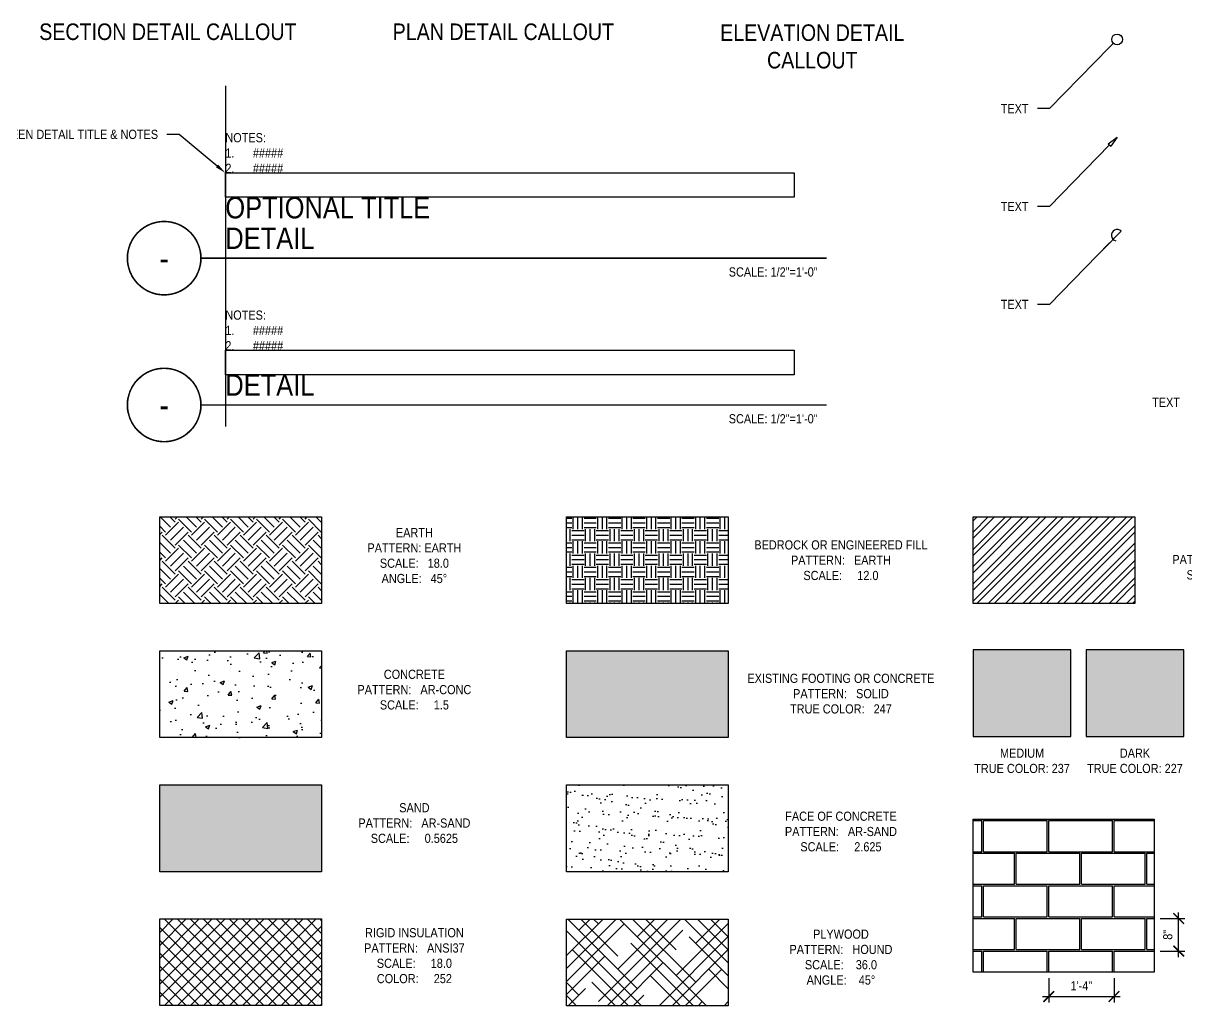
# Model space of a CAD drawing. Header units: inches. Extents: x -2661 to 42767, y -1222 to 9099.
# Drawn here: x 4985.2 to 5270.2, y 1287.7 to 1528.6 of the extents above; entities that cross this region are included whole.
import ezdxf
from ezdxf import colors
from ezdxf.entities.mleader import LeaderData, LeaderLine
from ezdxf.enums import TextEntityAlignment as Align
from ezdxf.math import Vec2, Vec3

# ---------------------------------------------------------------- set-up
doc = ezdxf.new("R2010")
doc.units = ezdxf.units.IN
doc.header["$LTSCALE"] = 12
doc.header["$MEASUREMENT"] = 0
doc.header["$PDMODE"] = 3
doc.linetypes.add('HIDDEN2', pattern=[0.1875, 0.125, -0.0625])
doc.layers.get('0').update_dxf_attribs({"linetype": 'CONTINUOUS'})
doc.layers.get('DefPoints').update_dxf_attribs({"color": 251, "linetype": 'CONTINUOUS'})
doc.layers.add('DESIGNER COMMENTS', color=221, linetype='CONTINUOUS', plot=False)
for name, color, linetype in [('S-ANNO-DIMS', 2, 'CONTINUOUS'), ('S-ANNO-NOTE', 4, 'CONTINUOUS'), ('S-ANNO-NOTE-EXIST', 251, 'CONTINUOUS')]:
    doc.layers.add(name, color=color, linetype=linetype)
doc.layers.add('S-ANNO-NONPLOT', color=253, linetype='CONTINUOUS', plot=False, transparency=0.5)
for name, color, linetype, true_color, transparency in [('S-HATCH-SOIL', 7, 'CONTINUOUS', 0x8f8f8f, 0.8), ('S-POCHE-227', 7, 'CONTINUOUS', 0xe3e3e3, 0.8), ('S-POCHE-237', 7, 'CONTINUOUS', 0xededed, 0.8), ('S-POCHE-247', 7, 'CONTINUOUS', 0xf7f7f7, 0.8)]:
    doc.layers.add(name, color=color, linetype=linetype, true_color=true_color, transparency=transparency)
doc.layers.add('S-HATCH1', color=1, linetype='CONTINUOUS', transparency=0.5)
doc.layers.add('S-HATCH2', color=2, linetype='CONTINUOUS', transparency=0.5)
doc.styles.add('Arial', font='arial.ttf', dxfattribs={"width": 0.85})
doc.dimstyles.new('DIM-24_Se', dxfattribs={"dimscale": 24, "dimtxt": 0.09375, "dimasz": 0.109375, "dimexe": 0.0625, "dimexo": 0.0625, "dimgap": 0.0625, "dimtad": 1, "dimdec": 4, "dimzin": 11, "dimdsep": 46, "dimlunit": 4, "dimtxsty": 'Arial', "dimblk": 'ARCHTICK', "dimcen": 0.125, "dimdle": 0.0625, "dimclrd": 256, "dimclre": 256, "dimclrt": 4, "dimadec": 0, "dimazin": 0, "dimtfac": 0.75, "dimtdec": 4, "dimtmove": 0, "dimatfit": 3, "dimfxl": 1, "dimfrac": 1, "dimtolj": 1, "dimtzin": 0, "dimarcsym": 0})

# ---------------------------------------------------------------- blocks, each defined once
blk = doc.blocks.new('_ARCHTICK')
at = {"color": 0, "linetype": 'ByBlock', "const_width": 0.15}
blk.add_lwpolyline([(-0.5, -0.5), (0.5, 0.5)], dxfattribs=at)
blk = doc.blocks.new('*D552')
at = {"layer": 'DefPoints', "color": 0, "transparency": 16777216}
for p in [(5236.57, 1295.96), (5252.57, 1295.96), (5252.57, 1289.96)]:
    blk.add_point(p, dxfattribs=at)
at = {"layer": 'S-ANNO-DIMS', "lineweight": -2, "transparency": 16777216}
for p, q in [((5236.57, 1294.46), (5236.57, 1288.46)), ((5252.57, 1294.46), (5252.57, 1288.46)), ((5235.07, 1289.96), (5254.07, 1289.96))]:
    blk.add_line(p, q, dxfattribs=at)
at = {"layer": 'S-ANNO-DIMS', "lineweight": -2, "transparency": 16777216, "xscale": 2.625, "yscale": 2.625, "zscale": 2.625, "rotation": 180}
blk.add_blockref('_ARCHTICK', (5236.57, 1289.96), dxfattribs=at)
at = {"layer": 'S-ANNO-DIMS', "lineweight": -2, "transparency": 16777216, "xscale": 2.625, "yscale": 2.625, "zscale": 2.625}
blk.add_blockref('_ARCHTICK', (5252.57, 1289.96), dxfattribs=at)
at = {"layer": 'S-ANNO-DIMS', "color": 4, "transparency": 16777216, "insert": (5244.57, 1292.59), "char_height": 2.25, "attachment_point": 5, "style": 'Arial'}
blk.add_mtext('\\A1;1\'-4"', dxfattribs=at)
blk = doc.blocks.new('*D553')
at = {"layer": 'DefPoints', "color": 0, "transparency": 16777216}
for p in [(5262.41, 1309.09), (5268.41, 1309.09), (5262.41, 1301.09)]:
    blk.add_point(p, dxfattribs=at)
at = {"layer": 'S-ANNO-DIMS', "lineweight": -2, "transparency": 16777216}
for p, q in [((5263.91, 1309.09), (5269.91, 1309.09)), ((5268.41, 1299.59), (5268.41, 1310.59)), ((5263.91, 1301.09), (5269.91, 1301.09))]:
    blk.add_line(p, q, dxfattribs=at)
at = {"layer": 'S-ANNO-DIMS', "lineweight": -2, "transparency": 16777216, "xscale": 2.625, "yscale": 2.625, "zscale": 2.625}
for p, rotation in [((5268.41, 1309.09), 90), ((5268.41, 1301.09), 270)]:
    blk.add_blockref('_ARCHTICK', p, dxfattribs=dict(at, rotation=rotation))
at = {"layer": 'S-ANNO-DIMS', "color": 4, "transparency": 16777216, "insert": (5265.76, 1305.09), "char_height": 2.25, "attachment_point": 5, "rotation": 90, "style": 'Arial'}
blk.add_mtext('\\A1;8"', dxfattribs=at)
blk = doc.blocks.new('_DotBlank')
at = {"color": 0, "lineweight": -2}
blk.add_line((-0.5, 0), (-1, 0), dxfattribs=at)
blk.add_circle((0, 0), 0.5, dxfattribs=at)
blk = doc.blocks.new('ARROW-LOOP')
at = {"color": 0}
blk.add_lwpolyline([(-1.81, 0), (0.54, 0, 1.317177), (-0.46, -0.28)], format="xyb", dxfattribs=at)
blk = doc.blocks.new('_ClosedBlank')
at = {"color": 0, "linetype": 'ByBlock', "lineweight": -2}
for p, q in [((-1, 0.17), (0, 0)), ((-1, 0.17), (-1, -0.17)), ((0, 0), (-1, -0.17))]:
    blk.add_line(p, q, dxfattribs=at)
blk = doc.blocks.new('*U693')
at = {"const_width": 0.375}
for points in [[(-9, 0, -1), (9, 0, 3.732051)], [(-9, 0, 1), (9, 0, -3.732051)]]:
    blk.add_lwpolyline(points, format="xyb", dxfattribs=at)
blk.add_lwpolyline([(9, 0), (162.42, 0)], dxfattribs=at)
blk.add_circle((0, 0), 9)
at = {"style": 'Arial', "width": 0.85}
for tag, p in [('DWG_TITLE_1', (15, 12.38)), ('DWG_TITLE_2', (15, 4.88))]:
    blk.add_attdef(tag, text='', height=5.25, dxfattribs=at).set_placement(p, align=Align.MIDDLE_LEFT)
blk.add_attdef('#', text='', height=6, dxfattribs=at).set_placement((0, 0), align=Align.MIDDLE_CENTER)
blk.add_attdef('SCALE', text='', height=2.25, dxfattribs=at).set_placement((160.17, -2.25), align=Align.TOP_RIGHT)

msp = doc.modelspace()

# ---------------------------------------------------------------- hatches: boundary and pattern name
at = {"layer": 'S-HATCH-SOIL'}
h = msp.add_hatch(dxfattribs=at)
h.set_pattern_fill('EARTH', color=256, scale=18, angle=45, style=0)
h.set_pattern_definition([(45, (-2175.1684, -1724.0487), (4e-16, 6.363961), [4.5, -4.5]), (45, (-2176.3617, -1722.8555), (4e-16, 6.363961), [4.5, -4.5]), (45, (-2177.555, -1721.6622), (4e-16, 6.363961), [4.5, -4.5]), (135, (-2177.555, -1720.8667), (-6.363961, 1e-15), [4.5, -4.5]), (135, (-2176.3617, -1719.6735), (-6.363961, 1e-15), [4.5, -4.5]), (135, (-2175.1684, -1718.4803), (-6.363961, 1e-15), [4.5, -4.5])])
h.paths.add_polyline_path([(5018.67082, 1407.55537), (5058.34863, 1407.55537), (5058.34863, 1386.29209), (5018.67082, 1386.29209)])
h = msp.add_hatch(dxfattribs=at)
h.set_pattern_fill('EARTH', color=256, scale=12, style=0)
h.set_pattern_definition([(0, (-2128.3356, -1724.0487), (3, 3), [3, -3]), (0, (-2128.3356, -1722.9237), (3, 3), [3, -3]), (0, (-2128.3356, -1721.7987), (3, 3), [3, -3]), (90, (-2127.9606, -1721.4237), (-3, 3), [3, -3]), (90, (-2126.8356, -1721.4237), (-3, 3), [3, -3]), (90, (-2125.7106, -1721.4237), (-3, 3), [3, -3])])
h.paths.add_polyline_path([(5118.34863, 1407.55537), (5158.02643, 1407.55537), (5158.02643, 1386.29209), (5118.34863, 1386.29209)])
at = {"layer": 'S-HATCH1'}
h = msp.add_hatch(dxfattribs=at)
h.set_pattern_fill('STEEL', color=256, scale=24, style=0)
h.set_pattern_definition([(45, (-1922.968, -1691.1804), (-2.1213203, 2.1213203), []), (45, (-1922.968, -1689.6804), (-2.1213203, 2.1213203), [])])
h.paths.add_polyline_path([(5218.02643, 1407.55537), (5257.70424, 1407.55537), (5257.70424, 1386.29209), (5218.02643, 1386.29209)])
at = {"layer": 'S-HATCH1', "linetype": 'HIDDEN2', "ltscale": 0.75}
h = msp.add_hatch(dxfattribs=at)
h.set_pattern_fill('AR-B816C', color=256, style=0)
h.set_pattern_definition([(0, (5220.567, 1317.086), (8, 8), [15.625, -0.375]), (0, (5212.567, 1317.461), (8, 8), [15.625, -0.375]), (90, (5220.567, 1317.086), (-8, 8), [-8.375, 7.625]), (90, (5220.192, 1317.086), (-8, 8), [-8.375, 7.625])])
h.paths.add_polyline_path([(5218.02643, 1333.40347), (5262.41248, 1333.40347), (5262.41248, 1295.96375), (5218.02643, 1295.96375)])
at = {"layer": 'S-HATCH1'}
h = msp.add_hatch(dxfattribs=at)
h.set_pattern_fill('ANSI37', color=252, scale=18, style=0)
h.set_pattern_definition([(45, (-2175.1684, -1691.137), (-1.59099026, 1.59099026), []), (135, (-2175.1684, -1691.137), (-1.59099026, -1.59099026), [])])
h.paths.add_polyline_path([(5018.67082, 1308.99367), (5058.34863, 1308.99367), (5058.34863, 1287.7304), (5018.67082, 1287.7304)])
h = msp.add_hatch(dxfattribs=at)
h.set_pattern_fill('HOUND', color=252, scale=36, angle=45, style=0)
h.paths.add_polyline_path([(5118.34863, 1308.95028), (5158.02643, 1308.95028), (5158.02643, 1287.687), (5118.34863, 1287.687)])
at = {"layer": 'S-HATCH2'}
h = msp.add_hatch(dxfattribs=at)
h.set_pattern_fill('AR-CONC', color=256, scale=1.5, style=0)
h.set_pattern_definition([(50, (-2175.1684, -1724.049), (10.758903, -0.941282), [1.125, -12.375]), (355, (-2175.168, -1724.049), (-2.08127, 11.282882), [0.9, -9.9]), (100.45144, (-2174.272, -1724.127), (8.677633, 10.3416), [0.956103, -10.517132]), (46.1842, (-2175.168, -1721.049), (16.00862, -2.48279), [1.6875, -18.5625]), (96.63564, (-2173.834, -1721.256), (14.01993, 14.61178), [1.434155, -15.775706]), (351.18416, (-2175.168, -1721.049), (14.01993, 14.61178), [1.35, -14.85]), (21, (-2173.6684, -1721.799), (8.953606, -6.039283), [1.125, -12.375]), (326, (-2173.668, -1721.799), (3.64973, 10.87725), [0.9, -9.9]), (71.45144, (-2172.922, -1722.302), (12.603336, 4.837967), [0.956103, -10.517132]), (37.5, (-2175.1684, -1724.0487), (0.1823978, 4.9934078), [0, -9.78, 0, -10.05, 0, -9.9375]), (7.5, (-2175.1684, -1724.0487), (3.946043, 5.9161757), [0, -5.73, 0, -9.555, 0, -3.7875]), (327.5, (-2178.5134, -1724.0487), (8.0073365, -0.338323), [0, -3.75, 0, -11.7, 0, -15.525]), (317.5, (-2180.0134, -1724.049), (8.7477925, 1.501575), [0, -4.875, 0, -7.77, 0, -11.025])])
h.paths.add_polyline_path([(5018.67082, 1374.687), (5058.34863, 1374.687), (5058.34863, 1353.42373), (5018.67082, 1353.42373)])
h = msp.add_hatch(dxfattribs=at)
h.set_pattern_fill('AR-SAND', color=256, scale=0.5625, angle=30, style=0)
h.set_pattern_definition([(67.5, (-2175.16845, -1724.0487), (-0.57260572, 0.92091468), [0, -0.855, 0, -0.95625, 0, -0.9140625]), (37.5, (-2175.1684, -1724.0487), (0.06839919, 1.87252793), [0, -0.46125, 0, -0.770625, 0, -0.2953125]), (357.5, (-2175.7676, -1724.3947), (1.51542925, 0.87860915), [0, -0.28125, 0, -1.0125, 0, -1.321875]), (347.5, (-2175.7676, -1724.3947), (1.21755613, 1.27302336), [0, -0.140625, 0, -0.66375, 0, -0.759375])])
h.paths.add_polyline_path([(5018.67082, 1341.81864), (5058.34863, 1341.81864), (5058.34863, 1320.55537), (5018.67082, 1320.55537)])
h = msp.add_hatch(dxfattribs=at)
h.set_pattern_fill('AR-SAND', color=256, scale=2.625, angle=30, style=0)
h.set_pattern_definition([(67.5, (-2128.3356, -1724.0487), (-2.67216, 4.2976018), [0, -3.99, 0, -4.4625, 0, -4.265625]), (37.5, (-2128.3356, -1724.049), (0.319196, 8.7384637), [0, -2.1525, 0, -3.59625, 0, -1.378125]), (357.5, (-2131.1318, -1725.663), (7.0720031, 4.100176), [0, -1.3125, 0, -4.725, 0, -6.16875]), (347.5, (-2131.132, -1725.663), (5.6819286, 5.9407757), [0, -0.65625, 0, -3.0975, 0, -3.54375])])
h.paths.add_polyline_path([(5118.34863, 1341.81864), (5158.02643, 1341.81864), (5158.02643, 1320.55537), (5118.34863, 1320.55537)])
at = {"layer": 'S-POCHE-227'}
h = msp.add_hatch(color=256, dxfattribs=at)
h.dxf.hatch_style = 1
h.paths.add_polyline_path([(5245.70424, 1353.73412), (5269.70424, 1353.73412), (5269.70424, 1374.9974), (5245.70424, 1374.9974)])
at = {"layer": 'S-POCHE-237'}
h = msp.add_hatch(color=256, dxfattribs=at)
h.dxf.hatch_style = 1
h.paths.add_polyline_path([(5218.02643, 1374.9974), (5218.02643, 1353.73412), (5242.02643, 1353.73412), (5242.02643, 1374.9974)])
at = {"layer": 'S-POCHE-247'}
h = msp.add_hatch(color=256, dxfattribs=at)
h.dxf.hatch_style = 1
h.paths.add_polyline_path([(5118.34863, 1374.687), (5158.02643, 1374.687), (5158.02643, 1353.42373), (5118.34863, 1353.42373)])

# ---------------------------------------------------------------- linework, layer by layer
at = {"layer": 'DESIGNER COMMENTS'}
for p, q in [((5034.75035, 1513.23132), (5034.75035, 1465.69105)), ((5034.75035, 1477.23132), (5034.75035, 1429.69105))]:
    msp.add_line(p, q, dxfattribs=at)
for points in [[(5034.75035, 1491.9081), (5174.16854, 1491.9081), (5174.16854, 1485.9081), (5034.75035, 1485.9081)], [(5034.75035, 1448.4081), (5174.16854, 1448.4081), (5174.16854, 1442.4081), (5034.75035, 1442.4081)]]:
    msp.add_lwpolyline(points, close=True, dxfattribs=at)
at = {"layer": 'S-ANNO-NONPLOT', "linetype": 'ByBlock'}
for points in [[(5018.67082, 1407.55537), (5058.34863, 1407.55537), (5058.34863, 1386.29209), (5018.67082, 1386.29209)], [(5118.34863, 1407.55537), (5158.02643, 1407.55537), (5158.02643, 1386.29209), (5118.34863, 1386.29209)], [(5218.02643, 1407.55537), (5257.70424, 1407.55537), (5257.70424, 1386.29209), (5218.02643, 1386.29209)], [(5018.67082, 1374.687), (5058.34863, 1374.687), (5058.34863, 1353.42373), (5018.67082, 1353.42373)], [(5118.34863, 1374.687), (5158.02643, 1374.687), (5158.02643, 1353.42373), (5118.34863, 1353.42373)], [(5218.02643, 1374.9974), (5218.02643, 1353.73412), (5242.02643, 1353.73412), (5242.02643, 1374.9974), (5218.02643, 1374.9974)], [(5245.70424, 1353.73412), (5269.70424, 1353.73412), (5269.70424, 1374.9974), (5245.70424, 1374.9974), (5245.70424, 1353.73412)], [(5018.67082, 1341.81864), (5058.34863, 1341.81864), (5058.34863, 1320.55537), (5018.67082, 1320.55537)], [(5118.34863, 1341.81864), (5158.02643, 1341.81864), (5158.02643, 1320.55537), (5118.34863, 1320.55537)], [(5218.02643, 1333.40347), (5262.41248, 1333.40347), (5262.41248, 1295.96375), (5218.02643, 1295.96375)], [(5018.67082, 1308.99367), (5058.34863, 1308.99367), (5058.34863, 1287.7304), (5018.67082, 1287.7304)], [(5118.34863, 1308.95028), (5158.02643, 1308.95028), (5158.02643, 1287.687), (5118.34863, 1287.687)]]:
    msp.add_lwpolyline(points, close=True, dxfattribs=at)

# ---------------------------------------------------------------- block references
at = {"layer": 'S-ANNO-NOTE'}
for p, values in [((5019.75035, 1470.98996), {'#': '-', 'DWG_TITLE_1': 'OPTIONAL TITLE', 'DWG_TITLE_2': 'DETAIL', 'SCALE': 'SCALE: 1/2"=1\'-0"'}), ((5019.75035, 1434.98996), {'#': '-', 'DWG_TITLE_2': 'DETAIL', 'SCALE': 'SCALE: 1/2"=1\'-0"'})]:
    msp.add_blockref('*U693', p, dxfattribs=at).add_auto_attribs(values)

# ---------------------------------------------------------------- texts
at = {"layer": 'S-ANNO-NOTE', "color": 191, "char_height": 4.05, "attachment_point": 8, "style": 'Arial'}
for s, insert in [('SECTION DETAIL CALLOUT', (5020.65863, 1524.42573)), ('PLAN DETAIL CALLOUT', (5102.88916, 1524.42573))]:
    msp.add_mtext(s, dxfattribs=dict(at, insert=insert))
at = {"layer": 'S-ANNO-NOTE', "color": 191, "insert": (5178.61204, 1517.45567), "char_height": 4.05, "width": 46.1001978, "attachment_point": 8, "style": 'Arial'}
msp.add_mtext('ELEVATION DETAIL CALLOUT', dxfattribs=at)
at = {"layer": 'S-ANNO-NOTE', "char_height": 2.25, "style": 'Arial'}
for s, insert, width, attachment_point in [('NOTES:\\P\\pxi-3,l3,t3;1.^I#####\\P2.^I#####', (5034.75035, 1491.9081), 137.8788787, 7), ('NOTES:\\P\\pxi-3,l3,t3;1.^I#####\\P2.^I#####', (5034.75035, 1448.4081), 137.8788787, 7), ('EARTH\\PPATTERN: EARTH\\PSCALE:   18.0\\PANGLE:   45%%D', (5081.08397, 1398.05756), 58.8453495, 5), ('STEEL\\PPATTERN:^ISTEEL \\PSCALE:^I24.0', (5278.07259, 1397.07893), 58.8453495, 5), ('\\pxqc;BEDROCK OR ENGINEERED FILL\\PPATTERN:   EARTH \\PSCALE:     12.0', (5185.63706, 1396.92373), 58.8453495, 5), ('CONCRETE\\PPATTERN:   AR-CONC \\PSCALE:     1.5', (5081.08397, 1365.18919), 58.8453495, 5), ('EXISTING FOOTING OR CONCRETE\\PPATTERN:   SOLID\\PTRUE COLOR:   247', (5185.63706, 1364.21056), 58.8453495, 5), ('MEDIUM \\PTRUE COLOR: 237', (5230.02643, 1347.73412), 58.8453495, 5), ('DARK\\PTRUE COLOR: 227', (5257.70424, 1347.73412), 58.8453495, 5), ('SAND\\PPATTERN:   AR-SAND \\PSCALE:     0.5625', (5081.08397, 1332.47603), 58.8453495, 5), ('FACE OF CONCRETE\\PPATTERN:   AR-SAND \\PSCALE:     2.625', (5185.63706, 1330.39866), 58.8453495, 5), ('RIGID INSULATION\\PPATTERN:   ANSI37 \\PSCALE:     18.0\\PCOLOR:     252', (5081.08397, 1299.96145), 58.8453495, 5), ('PLYWOOD\\PPATTERN:   HOUND \\PSCALE:    36.0\\PANGLE:    45%%D', (5185.63706, 1299.60766), 58.8453495, 5)]:
    msp.add_mtext(s, dxfattribs=dict(at, insert=insert, width=width, attachment_point=attachment_point))
at = {"layer": 'S-ANNO-NOTE-EXIST', "insert": (5265.32736, 1435.65327), "char_height": 2.25, "width": 17.834573, "attachment_point": 5, "style": 'Arial'}
msp.add_mtext('TEXT', dxfattribs=at)

# ---------------------------------------------------------------- dimensions: what is measured, and where the dimension line sits
at = {"layer": 'S-ANNO-DIMS'}
for base, p1, p2, angle, picture, middle in [((5268.41248, 1309.08625), (5262.41248, 1301.08625), (5262.41248, 1309.08625), 270, '*D553', (5265.76369, 1305.08625)), ((5252.56682, 1289.96375), (5236.56682, 1295.96375), (5252.56682, 1295.96375), 180, '*D552', (5244.56682, 1292.59336))]:
    dim = msp.add_linear_dim(base=base, p1=p1, p2=p2, angle=angle, dimstyle='DIM-24_Se', dxfattribs=at)
    dim.commit()
    dim.dimension.update_dxf_attribs({"geometry": picture, "text_midpoint": middle})

# ---------------------------------------------------------------- leaders
at = {"layer": 'S-ANNO-NOTE'}
ml = msp.add_multileader_mtext('Standard', dxfattribs=at)
ml.set_content('\\A1;TEXT', color=4, style='Arial')
ml.set_leader_properties(color=2)
ml.set_arrow_properties(name='DOTBLANK')
ml.build(insert=Vec2(0, 0))
ml.multileader.update_dxf_attribs({"dogleg_length": 0.36, "arrow_head_size": 2.625, "scale": 24})
ctx = ml.context
ctx.base_point, ctx.scale, ctx.char_height, ctx.arrow_head_size, ctx.landing_gap_size, ctx.plane_origin = Vec3(5376.69399, 1507.65327), 24, 2.25, 2.625, 2.16, Vec3(5434.00471, 1805.9881)
ctx.text_align_type = 2
notes = []
notes.append((ctx, [(0, (1, 1, 0), (5390.72601, 1507.65327), (-1, 0), 3, [(0, [(5407.26849, 1524.62384)], 0, [])])]))
ctx.mtext.insert, ctx.mtext.width, ctx.mtext.defined_height, ctx.mtext.alignment, ctx.mtext.flow_direction = Vec3(5385.56601, 1508.77827), 48, 7.54853, 3, 5
ml = msp.add_multileader_mtext('Standard', dxfattribs=at)
ml.set_content('TEXT', color=4, style='Arial')
ml.set_leader_properties(color=2)
ml.build(insert=Vec2(0, 0))
ml.multileader.update_dxf_attribs({"dogleg_length": 21.88349, "arrow_head_size": 1.75, "scale": 16})
ctx = ml.context
ctx.base_point, ctx.scale, ctx.char_height, ctx.arrow_head_size, ctx.landing_gap_size, ctx.plane_origin = Vec3(4504.48545, 1517.92148), 16, 1.5, 1.75, 1.44, Vec3(4447.97004, 1957.98253)
notes.append((ctx, [(0, (1, 1, 0), (4502.48545, 1517.92148), (1, 0), 2, [(0, [(4488.34313, 1520.74972), (4494.00017, 1526.40677)], 0, [])])]))
ctx.mtext.insert, ctx.mtext.width, ctx.mtext.flow_direction = Vec3(4505.92545, 1518.67148), 32, 5
ml = msp.add_multileader_mtext('Standard', dxfattribs=at)
ml.set_content('TEXT', color=4, style='Arial')
ml.set_leader_properties(color=2)
ml.build(insert=Vec2(0, 0))
ml.multileader.update_dxf_attribs({"dogleg_length": 0.36, "arrow_head_size": 1.75, "scale": 16})
ctx = ml.context
ctx.base_point, ctx.scale, ctx.char_height, ctx.arrow_head_size, ctx.landing_gap_size, ctx.plane_origin = Vec3(4504.48545, 1501.92148), 16, 1.5, 1.75, 1.44, Vec3(4458.77867, 1800.25631)
notes.append((ctx, [(0, (1, 1, 0), (4502.48545, 1501.92148), (1, 0), 2, [(1, [(4491.17174, 1513.23519), (4491.17174, 1490.60778)], 0, [])])]))
ctx.mtext.insert, ctx.mtext.width, ctx.mtext.flow_direction = Vec3(4505.92545, 1502.67148), 32, 5
ml = msp.add_multileader_mtext('Standard', dxfattribs=at)
ml.set_content('\\A1;{\\C256;TEXT IS BOTTOM LEFT JUSTIFIED TO KEEP CONSISTENT GAP BETWEEN DETAIL TITLE & NOTES}', color=4, style='Arial')
ml.set_leader_properties(color=2)
ml.build(insert=Vec2(0, 0))
ml.multileader.update_dxf_attribs({"dogleg_length": 0.125, "arrow_head_size": 2.625, "scale": 24})
ctx = ml.context
ctx.base_point, ctx.scale, ctx.char_height, ctx.arrow_head_size, ctx.landing_gap_size, ctx.plane_origin = Vec3(4972.52016, 1501.32868), 24, 2.25, 2.625, 2.16, Vec3(5097.06097, 2049.09701)
ctx.text_align_type = 2
notes.append((ctx, [(0, (1, 1, 0), (5023.42455, 1501.32868), (-1, 0), 3, [(0, [(5034.75035, 1491.9081)], 0, [])])]))
ctx.mtext.insert, ctx.mtext.width, ctx.mtext.defined_height, ctx.mtext.alignment, ctx.mtext.flow_direction = Vec3(5018.26455, 1502.47977), 43.6773346, 25.3416, 3, 5
at = {"layer": 'S-ANNO-NOTE', "color": 191}
ml = msp.add_multileader_mtext('Standard', dxfattribs=at)
ml.set_content('(LEADER w/ DIFFERENT ARROWS)', color=191, style='Arial')
ml.set_leader_properties(color=191)
ml.build(insert=Vec2(0, 0))
ml.multileader.update_dxf_attribs({"text_right_attachment_type": 3, "dogleg_length": 0.36, "arrow_head_size": 1.75, "scale": 16})
ctx = ml.context
ctx.base_point, ctx.scale, ctx.char_height, ctx.arrow_head_size, ctx.landing_gap_size, ctx.plane_origin = Vec3(4528.5337, 1501.92148), 16, 1.5, 1.75, 1.44, Vec3(4481.96185, 1799.02971)
ctx.right_attachment = 3
notes.append((ctx, [(0, (1, 1, 0), (4526.5337, 1501.92148), (1, 0), 2, [(0, [(4512.00292, 1501.92148)], 0, [])])]))
ctx.mtext.insert, ctx.mtext.width, ctx.mtext.defined_height, ctx.mtext.flow_direction = Vec3(4529.9737, 1502.89198), 39.9616719, 6.10855, 5
at = {"layer": 'S-ANNO-NOTE'}
ml = msp.add_multileader_mtext('Standard', dxfattribs=at)
ml.set_content('\\A1;TEXT', color=4, style='Arial')
ml.set_leader_properties(color=2)
ml.build(insert=Vec2(0, 0))
ml.multileader.update_dxf_attribs({"dogleg_length": 0.36, "arrow_head_size": 2.625, "scale": 24})
ctx = ml.context
ctx.base_point, ctx.scale, ctx.char_height, ctx.arrow_head_size, ctx.landing_gap_size, ctx.plane_origin = Vec3(5376.69399, 1483.65327), 24, 2.25, 2.625, 2.16, Vec3(5434.00471, 1781.9881)
ctx.text_align_type = 2
notes.append((ctx, [(0, (1, 1, 0), (5390.72601, 1483.65327), (-1, 0), 3, [(0, [(5407.26849, 1500.62384)], 0, [])])]))
ctx.mtext.insert, ctx.mtext.width, ctx.mtext.alignment, ctx.mtext.flow_direction = Vec3(5385.56601, 1484.77827), 48, 3, 5
ml = msp.add_multileader_mtext('Standard', dxfattribs=at)
ml.set_content('TEXT', color=4, style='Arial')
ml.set_leader_properties(color=2)
ml.set_arrow_properties(name='ARROW-LOOP')
ml.build(insert=Vec2(0, 0))
ml.multileader.update_dxf_attribs({"dogleg_length": 0.36, "arrow_head_size": 2.625, "scale": 24})
ctx = ml.context
ctx.base_point, ctx.scale, ctx.char_height, ctx.arrow_head_size, ctx.landing_gap_size, ctx.plane_origin = Vec3(5376.69399, 1459.65327), 24, 2.25, 2.625, 2.16, Vec3(5434.00471, 1757.9881)
ctx.text_align_type = 2
notes.append((ctx, [(0, (1, 1, 0), (5390.72601, 1459.65327), (-1, 0), 3, [(0, [(5407.26849, 1476.62384)], 0, [])])]))
ctx.mtext.insert, ctx.mtext.width, ctx.mtext.alignment, ctx.mtext.flow_direction = Vec3(5385.56601, 1460.77827), 48, 3, 5
ml = msp.add_multileader_mtext('Standard', dxfattribs=at)
ml.set_content('TEXT', color=4, style='Arial')
ml.set_leader_properties(color=2)
ml.build(insert=Vec2(0, 0))
ml.multileader.update_dxf_attribs({"dogleg_length": 21.88349, "arrow_head_size": 2.625, "scale": 24})
ctx = ml.context
ctx.base_point, ctx.scale, ctx.char_height, ctx.arrow_head_size, ctx.landing_gap_size, ctx.plane_origin = Vec3(5376.69399, 1435.65327), 24, 2.25, 2.625, 2.16, Vec3(5444.81333, 1875.71432)
ctx.text_align_type = 2
notes.append((ctx, [(0, (1, 1, 0), (5390.72601, 1435.65327), (-1, 0), 3, [(0, [(5407.26849, 1435.65327), (5398.7832, 1444.13856)], 0, [])])]))
ctx.mtext.insert, ctx.mtext.width, ctx.mtext.alignment, ctx.mtext.flow_direction = Vec3(5385.56601, 1436.77827), 48, 3, 5
ml = msp.add_multileader_mtext('Standard', dxfattribs=at)
ml.set_content('TEXT', color=4, style='Arial')
ml.set_leader_properties(color=2)
ml.build(insert=Vec2(0, 0))
ml.multileader.update_dxf_attribs({"dogleg_length": 0.36, "arrow_head_size": 2.625, "scale": 24})
ctx = ml.context
ctx.base_point, ctx.scale, ctx.char_height, ctx.arrow_head_size, ctx.landing_gap_size, ctx.plane_origin = Vec3(5376.69399, 1411.65327), 24, 2.25, 2.625, 2.16, Vec3(5434.00471, 1709.9881)
ctx.text_align_type = 2
notes.append((ctx, [(0, (1, 1, 0), (5390.72601, 1411.65327), (-1, 0), 3, [(1, [(5407.26849, 1428.62384), (5407.26849, 1394.68271)], 0, [])])]))
ctx.mtext.insert, ctx.mtext.width, ctx.mtext.alignment, ctx.mtext.flow_direction = Vec3(5385.56601, 1412.77827), 48, 3, 5
at = {"layer": 'S-ANNO-NOTE-EXIST'}
ml = msp.add_multileader_mtext('Standard', dxfattribs=at)
ml.set_content('{\\C256;TEXT}', color=4, style='Arial')
ml.set_leader_properties(color=256)
ml.set_arrow_properties(name='DOTBLANK')
ml.build(insert=Vec2(0, 0))
ml.multileader.update_dxf_attribs({"dogleg_length": 0.36, "arrow_head_size": 2.625, "scale": 24})
ctx = ml.context
ctx.base_point, ctx.scale, ctx.char_height, ctx.arrow_head_size, ctx.landing_gap_size, ctx.plane_origin = Vec3(5222.75287, 1507.65327), 24, 2.25, 2.625, 2.16, Vec3(5281.43918, 1805.9881)
ctx.text_align_type = 2
notes.append((ctx, [(0, (1, 1, 0), (5236.78488, 1507.65327), (-1, 0), 3, [(0, [(5253.32736, 1524.62384)], 0, [])])]))
ctx.mtext.insert, ctx.mtext.width, ctx.mtext.alignment, ctx.mtext.flow_direction = Vec3(5231.62488, 1508.77827), 48, 3, 5
ml = msp.add_multileader_mtext('Standard', dxfattribs=at)
ml.set_content('{\\C256;TEXT}', color=4, style='Arial')
ml.set_leader_properties(color=256)
ml.set_arrow_properties(name='CLOSEDBLANK')
ml.build(insert=Vec2(0, 0))
ml.multileader.update_dxf_attribs({"dogleg_length": 0.36, "arrow_head_size": 2.625, "scale": 24})
ctx = ml.context
ctx.base_point, ctx.scale, ctx.char_height, ctx.arrow_head_size, ctx.landing_gap_size, ctx.plane_origin = Vec3(5222.75287, 1483.65327), 24, 2.25, 2.625, 2.16, Vec3(5281.43918, 1781.9881)
ctx.text_align_type = 2
notes.append((ctx, [(0, (1, 1, 0), (5236.78488, 1483.65327), (-1, 0), 3, [(0, [(5253.32736, 1500.62384)], 0, [])])]))
ctx.mtext.insert, ctx.mtext.width, ctx.mtext.alignment, ctx.mtext.flow_direction = Vec3(5231.62488, 1484.77827), 48, 3, 5
ml = msp.add_multileader_mtext('Standard', dxfattribs=at)
ml.set_content('{\\C256;TEXT}', color=4, style='Arial')
ml.set_leader_properties(color=256)
ml.set_arrow_properties(name='ARROW-LOOP')
ml.build(insert=Vec2(0, 0))
ml.multileader.update_dxf_attribs({"dogleg_length": 0.36, "arrow_head_size": 2.625, "scale": 24})
ctx = ml.context
ctx.base_point, ctx.scale, ctx.char_height, ctx.arrow_head_size, ctx.landing_gap_size, ctx.plane_origin = Vec3(5222.75287, 1459.65327), 24, 2.25, 2.625, 2.16, Vec3(5281.43918, 1757.9881)
ctx.text_align_type = 2
notes.append((ctx, [(0, (1, 1, 0), (5236.78488, 1459.65327), (-1, 0), 3, [(0, [(5253.32736, 1476.62384)], 0, [])])]))
ctx.mtext.insert, ctx.mtext.width, ctx.mtext.alignment, ctx.mtext.flow_direction = Vec3(5231.62488, 1460.77827), 48, 3, 5
for ctx, leaders in notes:
    for number, flags, end, landing, length, lines in leaders:
        leader = LeaderData()
        leader.index, (leader.has_last_leader_line, leader.has_dogleg_vector, leader.attachment_direction) = number, flags
        leader.last_leader_point, leader.dogleg_vector, leader.dogleg_length = Vec3(end), Vec3(landing), length
        for number, points, colour, breaks in lines:
            line = LeaderLine()
            line.index, line.vertices, line.color, line.breaks = number, Vec3.list(points), colors.encode_raw_color(colour), breaks
            leader.lines.append(line)
        ctx.leaders.append(leader)

doc.saveas('drawing.dxf')
